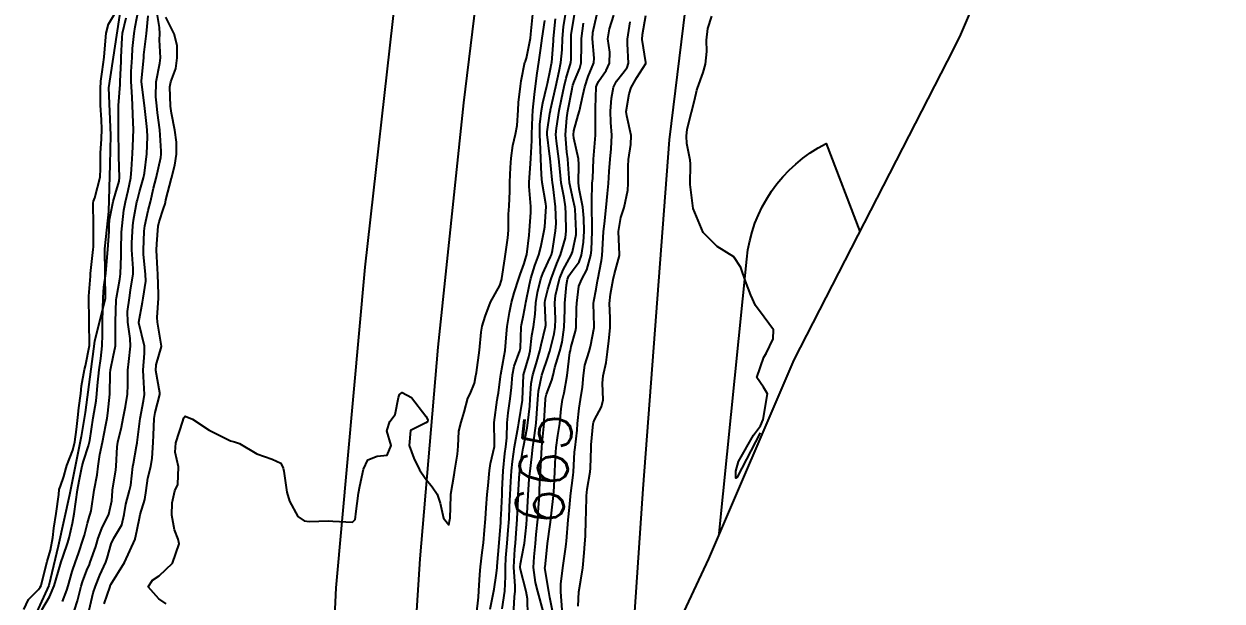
# Model space of a CAD drawing. Header units: metres. Extents: x 292545 to 299085, y 7450245 to 7463078.
# Drawn here: x 296695.6 to 296795.1, y 7460432.3 to 7460480.2 of the extents above; entities that cross this region are included whole.
import ezdxf
from ezdxf.enums import TextEntityAlignment as Align

# ---------------------------------------------------------------- set-up
doc = ezdxf.new("R2010")
doc.units = ezdxf.units.M
for name, color, linetype in [('Area', 45, 'Continuous'), ('Cotas', 45, 'Continuous'), ('Curvas de Nivel 1m', 11, 'Continuous'), ('Curvas de Nivel 5m', 15, 'Continuous'), ('Hidrografia', 140, 'Continuous'), ('Vias Primárias', 230, 'Continuous')]:
    doc.layers.add(name, color=color, linetype=linetype)
doc.styles.add('Style-STANDARD', font='STANDARD.shx')

msp = doc.modelspace()

# ---------------------------------------------------------------- linework, layer by layer
at = {"layer": 'Area'}
msp.add_polyline3d([(296795.051, 7460540.293, 667.606), (296792.699, 7460534.13, 667.397), (296789.693, 7460523.725, 667.708), (296787.516, 7460516.803, 667.858), (296786.149, 7460512.676, 674.937), (296782.933, 7460504.269, 674.076), (296779.706, 7460496.327, 672.25), (296779.618, 7460495.116, 672.289), (296778.92, 7460493.862, 672.145), (296776.569, 7460486.964, 669.346), (296773.323, 7460479.362, 669.965), (296772.763, 7460478.176, 669.993), (296759.502, 7460452.323, 676.024), (296752.391, 7460435.789, 668.765), (296748.695, 7460427.865, 668.776)], dxfattribs=at)
at = {"layer": 'Curvas de Nivel 1m', "flags": 128}
for points, elevation in [([(296695.554, 7460431.572), (296695.927, 7460432.397), (296696.768, 7460433.246), (296696.909, 7460433.42), (296696.973, 7460433.557), (296697.042, 7460433.822), (296697.476, 7460435.55), (296697.753, 7460436.497), (296697.963, 7460437.543), (296698.043, 7460438.323), (296698.241, 7460439.539), (296698.45, 7460441.127), (296698.49, 7460441.536), (296698.578, 7460441.823), (296698.879, 7460442.614), (296699.069, 7460443.35), (296699.124, 7460443.528), (296699.6, 7460444.829), (296699.784, 7460445.521), (296699.916, 7460446.527), (296700.016, 7460447.519), (296700.123, 7460448.34), (296700.27, 7460449.517), (296700.33, 7460450.156), (296700.593, 7460451.514), (296700.669, 7460451.83), (296701.003, 7460453.51), (296700.978, 7460455.511), (296700.979, 7460455.565), (296700.947, 7460457.511), (296700.952, 7460457.613), (296701.08, 7460459.29), (296701.093, 7460459.5), (296701.314, 7460461.507), (296701.331, 7460461.733), (296701.331, 7460463.507), (296701.312, 7460465.346), (296701.34, 7460465.507), (296701.433, 7460465.783), (296701.886, 7460467.499), (296701.918, 7460468.237), (296701.903, 7460469.499), (296702.002, 7460470.707), (296702.031, 7460471.498), (296701.998, 7460472.266), (296701.916, 7460473.5), (296701.899, 7460474.865), (296701.948, 7460475.5), (296702.055, 7460476.272), (296702.207, 7460477.496), (296702.308, 7460478.5), (296702.388, 7460479.489), (296702.569, 7460480.243), (296703.312, 7460481.48)], 653), ([(296697.052, 7460431.555), (296697.683, 7460432.622), (296698.075, 7460433.54), (296698.585, 7460435.328), (296698.646, 7460435.532), (296698.798, 7460435.995), (296699.195, 7460437.14), (296699.31, 7460437.525), (296699.595, 7460438.758), (296699.737, 7460439.521), (296699.861, 7460440.511), (296699.992, 7460441.519), (296700.129, 7460442.262), (296700.396, 7460443.515), (296700.505, 7460443.906), (296700.909, 7460445.167), (296701.007, 7460445.509), (296701.031, 7460445.625), (296701.303, 7460447.504), (296701.54, 7460448.915), (296701.606, 7460449.5), (296701.649, 7460450.179), (296701.8, 7460451.498), (296701.94, 7460452.443), (296702.049, 7460453.494), (296702.075, 7460454.437), (296702.09, 7460455.494), (296702.11, 7460456.561), (296702.129, 7460457.494), (296702.197, 7460458.362), (296702.346, 7460459.491), (296702.476, 7460460.869), (296702.525, 7460461.489), (296702.628, 7460462.997), (296702.64, 7460463.487), (296702.666, 7460463.951), (296702.966, 7460465.483), (296703.16, 7460466.148), (296703.463, 7460467.184), (296703.499, 7460467.477), (296703.439, 7460469.229), (296703.433, 7460469.478), (296703.398, 7460471.3), (296703.396, 7460471.478), (296703.41, 7460473.31), (296703.415, 7460473.478), (296703.544, 7460475.202), (296703.555, 7460475.477), (296703.622, 7460477.144), (296703.639, 7460477.477), (296703.697, 7460479.088), (296703.749, 7460479.476), (296704.052, 7460480.752)], 654), ([(296699.745, 7460431.52), (296699.991, 7460432.281), (296700.312, 7460433.515), (296700.419, 7460433.871), (296700.786, 7460434.834), (296700.986, 7460435.313), (296701.064, 7460435.507), (296701.511, 7460436.798), (296701.715, 7460437.501), (296702.021, 7460438.302), (296702.604, 7460439.484), (296702.854, 7460440.593), (296702.898, 7460441.445), (296702.902, 7460441.48), (296703.175, 7460443.19), (296703.205, 7460443.477), (296703.291, 7460445.094), (296703.348, 7460445.476), (296703.66, 7460446.738), (296703.799, 7460447.471), (296703.981, 7460448.436), (296704.166, 7460449.468), (296704.191, 7460450.248), (296704.182, 7460451.468), (296704.262, 7460452.196), (296704.409, 7460453.466), (296704.37, 7460454.109), (296704.178, 7460455.469), (296704.162, 7460456.349), (296704.307, 7460457.467), (296704.415, 7460458.114), (296704.625, 7460459.465), (296704.634, 7460459.918), (296704.524, 7460461.466), (296704.518, 7460462.057), (296704.602, 7460463.465), (296704.659, 7460463.936), (296704.939, 7460465.462), (296704.979, 7460465.637), (296705.161, 7460466.294), (296705.485, 7460467.455), (296705.566, 7460467.843), (296705.745, 7460469.452), (296705.814, 7460470.851), (296705.786, 7460471.452), (296705.736, 7460471.96), (296705.578, 7460473.455), (296705.308, 7460475.424), (296705.309, 7460475.459), (296705.313, 7460475.499), (296705.497, 7460477.457), (296705.513, 7460477.674), (296705.72, 7460479.454), (296705.876, 7460480.91)], 656), ([(296700.964, 7460431.508), (296701.308, 7460432.962), (296701.484, 7460433.503), (296701.863, 7460434.418), (296702.342, 7460435.495), (296702.462, 7460435.828), (296702.808, 7460437.035), (296703.023, 7460437.487), (296703.681, 7460438.62), (296703.886, 7460439.47), (296704.006, 7460440.314), (296704.328, 7460441.465), (296704.428, 7460441.906), (296704.604, 7460443.463), (296704.639, 7460443.719), (296704.91, 7460445.138), (296704.96, 7460445.412), (296704.967, 7460445.459), (296705.171, 7460447.217), (296705.207, 7460447.457), (296705.491, 7460448.918), (296705.56, 7460449.454), (296705.49, 7460450.943), (296705.465, 7460451.455), (296705.566, 7460452.885), (296705.566, 7460453.454), (296705.091, 7460455.401), (296705.091, 7460455.459), (296705.398, 7460457.108), (296705.459, 7460457.456), (296705.662, 7460458.867), (296705.659, 7460459.454), (296705.486, 7460461.069), (296705.47, 7460461.456), (296705.546, 7460463.028), (296705.598, 7460463.455), (296705.869, 7460464.726), (296706.05, 7460465.451), (296706.32, 7460466.598), (296706.524, 7460467.44), (296706.909, 7460469.153), (296706.95, 7460469.434), (296706.955, 7460469.676), (296706.824, 7460471.436), (296706.655, 7460472.856), (296706.58, 7460473.44), (296706.503, 7460474.193), (296706.535, 7460475.441), (296706.832, 7460476.98), (296706.881, 7460477.436), (296706.797, 7460478.927), (296706.824, 7460479.437), (296706.803, 7460479.956), (296706.553, 7460481.442)], 657), ([(296702.21, 7460432.036), (296702.702, 7460433.491), (296702.722, 7460433.542), (296702.774, 7460433.636), (296703.89, 7460435.474), (296704.782, 7460437.43), (296704.796, 7460437.46), (296704.814, 7460437.557), (296705.136, 7460439.16), (296705.211, 7460439.456), (296705.581, 7460440.728), (296705.697, 7460441.452), (296705.834, 7460442.495), (296706.09, 7460443.448), (296706.21, 7460444.137), (296706.282, 7460445.446), (296706.304, 7460446.061), (296706.371, 7460447.446), (296706.447, 7460447.939), (296706.833, 7460449.441), (296706.834, 7460449.571), (296706.502, 7460451.445), (296706.521, 7460451.911), (296706.983, 7460453.44), (296706.987, 7460453.456), (296706.638, 7460455.444), (296706.628, 7460455.853), (296706.728, 7460457.443), (296706.738, 7460457.763), (296706.675, 7460459.444), (296706.646, 7460459.886), (296706.567, 7460461.445), (296706.578, 7460461.975), (296706.703, 7460463.444), (296706.771, 7460463.8), (296707.145, 7460464.917), (296707.292, 7460465.296), (296707.318, 7460465.438), (296707.348, 7460465.63), (296707.794, 7460467.424), (296708.084, 7460468.521), (296708.222, 7460469.42), (296708.209, 7460470.419), (296708.079, 7460471.421), (296707.819, 7460472.843), (296707.735, 7460473.425), (296707.664, 7460475.029), (296707.739, 7460475.425), (296708.153, 7460476.553), (296708.288, 7460477.42), (296708.267, 7460478.456), (296708.034, 7460479.423), (296707.334, 7460480.811)], 658), ([(296707.375, 7460432.054), (296706.758, 7460432.465), (296705.877, 7460433.449), (296706.221, 7460434.003), (296706.782, 7460434.38), (296707.893, 7460435.424), (296708.431, 7460437.037), (296708.354, 7460437.417), (296708.058, 7460438.188), (296707.825, 7460439.425), (296707.862, 7460440.434), (296708.07, 7460441.422), (296708.336, 7460441.953), (296708.38, 7460443.418), (296708.124, 7460444.641), (296708.168, 7460445.421), (296708.74, 7460447.222), (296708.803, 7460447.412), (296708.838, 7460447.507), (296708.937, 7460447.65), (296709.541, 7460447.404), (296710.924, 7460446.474), (296712.696, 7460445.591), (296712.915, 7460445.53), (296713.052, 7460445.506), (296713.458, 7460445.362), (296714.9, 7460444.507), (296716.159, 7460444.062), (296716.889, 7460443.724), (296717.073, 7460443.318), (296717.131, 7460443.067), (296717.393, 7460441.315), (296717.597, 7460440.572), (296718.312, 7460439.305), (296718.838, 7460438.947), (296719.235, 7460438.896), (296720.838, 7460438.942), (296721.195, 7460438.909), (296722.836, 7460438.817), (296723.048, 7460439.039), (296723.099, 7460439.246), (296723.126, 7460439.526), (296723.334, 7460441.243), (296723.437, 7460441.81), (296723.74, 7460443.237), (296724.115, 7460444.011), (296724.899, 7460444.303), (296725.726, 7460444.387), (296726.05, 7460445.209), (296725.703, 7460446.435), (296725.933, 7460447.21), (296726.371, 7460447.776), (296726.66, 7460449.203), (296726.731, 7460449.437), (296726.967, 7460449.599), (296727.749, 7460449.192), (296728.94, 7460447.643), (296729.085, 7460447.328), (296729.067, 7460447.178), (296728.932, 7460447.083), (296727.657, 7460446.462), (296727.539, 7460445.194), (296727.93, 7460444.158), (296728.415, 7460443.185), (296728.876, 7460442.491), (296729.461, 7460441.763), (296729.867, 7460441.165), (296730.105, 7460440.411), (296730.39, 7460439.157), (296730.835, 7460438.608), (296730.935, 7460439.056), (296730.937, 7460439.149), (296731, 7460441.01), (296731.014, 7460441.148), (296731.273, 7460442.752), (296731.34, 7460443.145), (296731.558, 7460444.489), (296731.612, 7460445.143), (296731.674, 7460446.394), (296731.849, 7460447.141), (296732.099, 7460447.981), (296732.429, 7460449.135), (296732.601, 7460449.491), (296732.972, 7460450.383), (296733.077, 7460451.033), (296733.099, 7460451.128), (296733.134, 7460451.278), (296733.373, 7460453.124), (296733.513, 7460454.636), (296733.608, 7460455.121), (296733.855, 7460455.932), (296734.294, 7460457.111), (296735.067, 7460458.494), (296735.223, 7460458.947), (296735.251, 7460459.098), (296735.484, 7460460.71), (296735.55, 7460461.096), (296735.741, 7460462.469), (296735.786, 7460463.093), (296735.806, 7460464.424), (296735.839, 7460465.093), (296735.904, 7460466.351), (296735.901, 7460467.093), (296735.953, 7460468.324), (296736.027, 7460469.092), (296736.16, 7460470.139), (296736.385, 7460471.088), (296736.523, 7460471.794), (296736.598, 7460473.086), (296736.623, 7460473.713), (296736.779, 7460475.085), (296736.846, 7460475.507), (296737.158, 7460477.081), (296737.211, 7460477.164), (296737.296, 7460477.391), (296737.607, 7460479.076), (296737.649, 7460479.408), (296737.805, 7460481.073)], 659), ([(296734.264, 7460431.598), (296734.586, 7460433.112), (296734.614, 7460433.262), (296734.782, 7460434.397), (296734.855, 7460435.046), (296734.856, 7460435.109), (296734.859, 7460435.174), (296735.017, 7460437.107), (296735.146, 7460438.798), (296735.166, 7460439.105), (296735.183, 7460439.442), (296735.258, 7460441.104), (296735.275, 7460441.512), (296735.363, 7460443.103), (296735.48, 7460444.526), (296735.566, 7460445.1), (296735.652, 7460445.831), (296735.691, 7460447.099), (296735.767, 7460447.924), (296735.939, 7460449.09), (296736.039, 7460450.017), (296736.132, 7460451.089), (296736.274, 7460451.803), (296736.746, 7460453.083), (296736.791, 7460453.297), (296736.854, 7460455.082), (296736.875, 7460455.242), (296737.042, 7460456.037), (296737.199, 7460456.931), (296737.224, 7460457.078), (296737.549, 7460458.595), (296737.662, 7460459.074), (296737.989, 7460460.172), (296738.312, 7460461.068), (296738.481, 7460461.694), (296738.759, 7460463.064), (296738.804, 7460463.386), (296738.925, 7460465.062), (296738.905, 7460465.304), (296738.596, 7460467.066), (296738.535, 7460467.711), (296738.486, 7460469.067), (296738.457, 7460469.815), (296738.391, 7460471.068), (296738.406, 7460471.894), (296738.535, 7460473.067), (296738.638, 7460473.677), (296738.985, 7460475.063), (296739.04, 7460475.289), (296739.285, 7460476.519), (296739.371, 7460476.97), (296739.379, 7460477.049), (296739.519, 7460478.84), (296739.538, 7460479.048), (296739.704, 7460480.672)], 661), ([(296735.272, 7460431.626), (296735.477, 7460433.099), (296735.558, 7460434.322), (296735.545, 7460435.099), (296735.577, 7460435.874), (296735.69, 7460437.097), (296735.773, 7460438.152), (296735.838, 7460439.095), (296735.885, 7460440.126), (296735.929, 7460441.094), (296735.989, 7460442.209), (296736.041, 7460443.093), (296736.114, 7460443.872), (296736.305, 7460445.089), (296736.604, 7460446.759), (296736.654, 7460447.084), (296736.952, 7460448.983), (296736.964, 7460449.069), (296737.036, 7460451.025), (296737.045, 7460451.079), (296737.492, 7460452.581), (296737.595, 7460453.074), (296737.737, 7460454.358), (296737.857, 7460455.072), (296738, 7460456.114), (296738.061, 7460457.07), (296738.196, 7460457.934), (296738.486, 7460459.066), (296738.637, 7460459.507), (296739.094, 7460460.475), (296739.282, 7460460.875), (296739.356, 7460461.056), (296739.454, 7460461.403), (296739.705, 7460463.051), (296739.741, 7460463.663), (296739.707, 7460465.052), (296739.502, 7460466.721), (296739.448, 7460467.056), (296739.416, 7460467.297), (296739.247, 7460469.059), (296739.199, 7460469.438), (296739.003, 7460471.062), (296739.004, 7460471.283), (296739.24, 7460472.79), (296739.286, 7460473.059), (296739.295, 7460473.111), (296739.722, 7460475.053), (296739.991, 7460476.334), (296740.134, 7460477.042), (296740.245, 7460478.099), (296740.28, 7460479.04), (296740.36, 7460480.002), (296740.526, 7460481.038)], 662), ([(296736.212, 7460431.088), (296736.292, 7460432.621), (296736.342, 7460433.086), (296736.338, 7460433.518), (296736.236, 7460435.088), (296736.311, 7460436.59), (296736.362, 7460437.087), (296736.396, 7460437.509), (296736.507, 7460439.085), (296736.584, 7460440.808), (296736.597, 7460441.084), (296736.712, 7460442.913), (296736.721, 7460443.082), (296736.737, 7460443.23), (296736.901, 7460444.31), (296737.012, 7460444.979), (296737.027, 7460445.079), (296737.341, 7460446.664), (296737.404, 7460447.075), (296737.553, 7460448.468), (296737.593, 7460449.074), (296737.686, 7460450.359), (296737.813, 7460451.072), (296738.08, 7460451.981), (296738.389, 7460453.066), (296738.502, 7460453.573), (296738.875, 7460455.062), (296738.89, 7460455.205), (296738.812, 7460457.062), (296738.837, 7460457.281), (296739.064, 7460458.159), (296739.324, 7460459.056), (296739.818, 7460460.323), (296740.121, 7460461.045), (296740.535, 7460462.456), (296740.594, 7460463.038), (296740.556, 7460464.457), (296740.522, 7460465.039), (296740.413, 7460465.783), (296740.169, 7460467.045), (296740.076, 7460467.941), (296739.977, 7460469.048), (296739.772, 7460470.495), (296739.728, 7460471.052), (296739.767, 7460471.591), (296740.012, 7460473.048), (296740.195, 7460473.989), (296740.416, 7460475.043), (296740.58, 7460475.73), (296740.958, 7460477.033), (296741, 7460477.328), (296740.988, 7460479.033), (296741.011, 7460479.338), (296741.261, 7460481.031)], 663), ([(296739.527, 7460431.052), (296739.238, 7460432.576), (296739.156, 7460433.056), (296738.824, 7460435.028), (296738.821, 7460435.06), (296738.827, 7460435.093), (296739.041, 7460437.057), (296739.266, 7460438.624), (296739.319, 7460439.053), (296739.366, 7460439.57), (296739.52, 7460441.05), (296739.586, 7460441.765), (296739.65, 7460443.048), (296739.699, 7460444.25), (296739.761, 7460445.047), (296739.902, 7460446.025), (296740.047, 7460447.043), (296740.16, 7460448.257), (296740.288, 7460449.04), (296740.411, 7460449.588), (296740.658, 7460451.035), (296740.898, 7460452.927), (296740.925, 7460453.031), (296740.939, 7460453.096), (296741.009, 7460453.441), (296741.348, 7460454.707), (296741.4, 7460455.026), (296741.45, 7460456.625), (296741.473, 7460457.026), (296741.642, 7460458.449), (296741.882, 7460459.022), (296742.301, 7460459.801), (296742.628, 7460461.015), (296742.673, 7460461.449), (296742.736, 7460463.014), (296742.743, 7460463.398), (296742.716, 7460465.014), (296742.704, 7460465.46), (296742.754, 7460467.014), (296742.787, 7460467.404), (296742.862, 7460469.013), (296742.873, 7460469.339), (296743.011, 7460471.012), (296743.022, 7460471.215), (296743.008, 7460473.012), (296743.013, 7460473.244), (296743.08, 7460475.012), (296743.118, 7460475.158), (296743.27, 7460475.456), (296743.892, 7460476.392), (296744.195, 7460476.996), (296744.202, 7460477.896), (296744.039, 7460478.999), (296744.172, 7460479.848), (296744.539, 7460480.992)], 666), ([(296741.566, 7460431.843), (296741.63, 7460433.027), (296741.795, 7460434.007), (296741.955, 7460435.023), (296742.066, 7460436.282), (296742.135, 7460437.017), (296742.177, 7460437.662), (296742.215, 7460439.016), (296742.231, 7460439.634), (296742.268, 7460441.016), (296742.322, 7460441.562), (296742.564, 7460443.013), (296742.594, 7460443.306), (296742.654, 7460445.013), (296742.671, 7460445.257), (296742.827, 7460447.011), (296742.843, 7460447.102), (296742.936, 7460447.35), (296743.529, 7460448.422), (296743.645, 7460449.003), (296743.601, 7460450.376), (296743.658, 7460451.003), (296743.904, 7460452.091), (296744.024, 7460453), (296744.122, 7460453.893), (296744.244, 7460454.998), (296744.236, 7460455.803), (296744.191, 7460456.999), (296744.263, 7460457.796), (296744.484, 7460458.996), (296744.593, 7460459.482), (296745.01, 7460460.991), (296745.018, 7460461.077), (296744.942, 7460462.992), (296745.135, 7460464.16), (296745.403, 7460464.977), (296745.704, 7460466.436), (296745.726, 7460466.974), (296745.735, 7460468.427), (296745.769, 7460468.974), (296745.964, 7460470.221), (296745.979, 7460470.972), (296745.615, 7460472.6), (296745.579, 7460472.977), (296745.801, 7460474.431), (296745.983, 7460474.973), (296746.46, 7460475.783), (296747.197, 7460476.961), (296747.211, 7460477.043), (296746.901, 7460478.964), (296746.912, 7460479.369), (296747.185, 7460480.961)], 668), ([(296756.693, 7460446.25), (296754.782, 7460442.58), (296754.686, 7460442.487), (296754.682, 7460442.673), (296754.672, 7460442.872), (296754.676, 7460443.083), (296754.898, 7460443.873), (296756.136, 7460446.062), (296756.72, 7460446.843), (296756.938, 7460447.372), (296757.295, 7460449.503), (296756.971, 7460450.066), (296756.414, 7460450.849), (296757, 7460452.535), (296757.181, 7460452.838), (296757.785, 7460454.063), (296757.807, 7460454.832), (296757.038, 7460455.879), (296756.319, 7460456.851), (296755.918, 7460457.713), (296755.474, 7460458.864), (296755.09, 7460459.995), (296754.495, 7460460.876), (296753.112, 7460461.76), (296751.958, 7460462.902), (296751.143, 7460464.91), (296750.873, 7460466.914), (296750.904, 7460468.628), (296750.885, 7460468.915), (296750.598, 7460470.311), (296750.574, 7460470.92), (296750.644, 7460471.496), (296751.001, 7460472.914), (296751.253, 7460473.883), (296751.44, 7460474.73), (296751.489, 7460474.908), (296751.961, 7460476.224), (296752.166, 7460476.901), (296752.256, 7460477.947), (296752.248, 7460478.901), (296752.357, 7460479.865), (296752.674, 7460480.897)], 669), ([(296737.391, 7460431.074), (296737.371, 7460432.459), (296737.257, 7460433.075), (296736.79, 7460434.884), (296736.771, 7460435.08), (296736.796, 7460435.361), (296737.08, 7460436.808), (296737.117, 7460437.077), (296737.283, 7460438.629), (296737.319, 7460439.075), (296737.392, 7460440.54), (296737.423, 7460441.074), (296737.52, 7460442.43), (296737.58, 7460443.073), (296737.719, 7460444.254), (296737.819, 7460445.071), (296737.952, 7460446.04), (296738.079, 7460447.069), (296738.151, 7460447.858), (296738.226, 7460449.067), (296738.296, 7460449.734), (296738.565, 7460451.064), (296738.662, 7460451.388), (296738.996, 7460452.353), (296739.224, 7460453.057), (296739.587, 7460454.489), (296739.67, 7460455.05), (296739.683, 7460455.694), (296739.638, 7460457.051), (296739.693, 7460457.684), (296740.02, 7460459.046), (296740.325, 7460459.801), (296741.001, 7460461.032), (296741.106, 7460461.299), (296741.403, 7460462.744), (296741.42, 7460463.027), (296741.323, 7460464.846), (296741.297, 7460465.028), (296741.152, 7460465.616), (296740.866, 7460467.035), (296740.758, 7460468.605), (296740.727, 7460469.037), (296740.649, 7460469.591), (296740.532, 7460471.04), (296740.628, 7460472.43), (296740.731, 7460473.038), (296741.073, 7460474.845), (296741.111, 7460475.032), (296741.141, 7460475.155), (296741.27, 7460475.523), (296741.727, 7460476.585), (296741.842, 7460477.025), (296741.85, 7460478.482), (296741.854, 7460479.025), (296742.032, 7460480.317)], 664), ([(296740.238, 7460431.555), (296740.136, 7460433.046), (296740.135, 7460433.684), (296740.304, 7460435.045), (296740.549, 7460436.773), (296740.581, 7460437.033), (296740.603, 7460437.246), (296740.762, 7460439.031), (296740.853, 7460440.036), (296740.939, 7460440.952), (296740.947, 7460441.029), (296741.166, 7460442.741), (296741.197, 7460443.027), (296741.288, 7460444.645), (296741.319, 7460445.026), (296741.484, 7460446.468), (296741.531, 7460447.024), (296741.65, 7460448.318), (296741.779, 7460449.022), (296741.941, 7460450.047), (296742.011, 7460451.02), (296742.139, 7460451.871), (296742.485, 7460453.015), (296742.598, 7460453.425), (296742.903, 7460455.011), (296742.912, 7460455.133), (296742.855, 7460457.012), (296742.872, 7460457.194), (296743.065, 7460458.2), (296743.191, 7460458.889), (296743.214, 7460459.009), (296743.518, 7460460.585), (296743.584, 7460461.005), (296743.667, 7460462.455), (296743.692, 7460463.004), (296743.753, 7460463.625), (296743.899, 7460464.999), (296744.015, 7460466.142), (296744.095, 7460466.996), (296744.158, 7460467.971), (296744.237, 7460468.994), (296744.328, 7460469.871), (296744.374, 7460470.993), (296744.285, 7460472.046), (296744.259, 7460472.995), (296744.353, 7460474.092), (296744.504, 7460474.991), (296744.76, 7460475.498), (296745.28, 7460476.149), (296745.647, 7460476.617), (296745.772, 7460476.975), (296745.677, 7460478.608), (296745.677, 7460478.976), (296745.891, 7460480.411)], 667)]:
    msp.add_lwpolyline(points, dxfattribs=dict(at, elevation=elevation))
at = {"layer": 'Curvas de Nivel 5m', "flags": 128}
for points, elevation in [([(296698.754, 7460432.243), (296699.122, 7460433.173), (296699.231, 7460433.525), (296699.567, 7460434.74), (296699.837, 7460435.52), (296700.09, 7460436.227), (296700.512, 7460437.513), (296700.579, 7460437.75), (296700.832, 7460438.754), (296701.007, 7460439.342), (296701.063, 7460439.507), (296701.122, 7460439.782), (296701.387, 7460441.502), (296701.62, 7460442.76), (296701.727, 7460443.497), (296701.857, 7460444.45), (296702.074, 7460445.493), (296702.366, 7460446.928), (296702.46, 7460447.487), (296702.523, 7460447.903), (296702.678, 7460449.484), (296702.717, 7460451.221), (296702.744, 7460451.484), (296702.995, 7460452.723), (296703.141, 7460453.339), (296703.161, 7460453.478), (296703.163, 7460455.346), (296703.166, 7460455.479), (296703.218, 7460457.312), (296703.238, 7460457.478), (296703.508, 7460459.044), (296703.563, 7460459.475), (296703.613, 7460460.959), (296703.615, 7460461.475), (296703.663, 7460462.929), (296703.703, 7460463.474), (296703.855, 7460464.76), (296703.987, 7460465.472), (296704.221, 7460466.411), (296704.433, 7460467.467), (296704.496, 7460468.15), (296704.572, 7460469.466), (296704.601, 7460470.067), (296704.64, 7460471.466), (296704.637, 7460472.058), (296704.579, 7460473.467), (296704.549, 7460474.172), (296704.465, 7460475.468), (296704.462, 7460476.287), (296704.532, 7460477.468), (296704.573, 7460478.195), (296704.698, 7460479.466), (296704.791, 7460479.995), (296705.076, 7460481.463)], 655), ([(296738.744, 7460431.129), (296738.217, 7460433.065), (296738.033, 7460433.809), (296737.872, 7460435.069), (296737.916, 7460435.955), (296738.028, 7460437.068), (296738.095, 7460437.796), (296738.223, 7460439.066), (296738.263, 7460439.652), (296738.356, 7460441.065), (296738.381, 7460441.552), (296738.446, 7460443.064), (296738.47, 7460443.484), (296738.559, 7460445.064), (296738.586, 7460445.393), (296738.746, 7460447.062), (296738.759, 7460447.237), (296738.861, 7460449.061), (296738.873, 7460449.142), (296738.959, 7460449.466), (296739.397, 7460450.633), (296739.494, 7460451.052), (296739.637, 7460451.698), (296740.06, 7460453.044), (296740.255, 7460453.801), (296740.416, 7460455.039), (296740.468, 7460456.46), (296740.478, 7460457.039), (296740.6, 7460458.569), (296740.7, 7460459.036), (296740.807, 7460459.304), (296741.083, 7460459.703), (296741.656, 7460460.463), (296741.851, 7460461.023), (296742.021, 7460462.114), (296742.069, 7460463.021), (296742.046, 7460464.109), (296741.957, 7460465.022), (296741.657, 7460466.534), (296741.598, 7460467.026), (296741.643, 7460468.571), (296741.603, 7460469.026), (296741.219, 7460470.745), (296741.191, 7460471.03), (296741.226, 7460471.356), (296741.592, 7460472.674), (296741.681, 7460473.026), (296741.975, 7460474.304), (296742.136, 7460475.021), (296742.423, 7460475.871), (296742.878, 7460477.014), (296742.912, 7460477.398), (296742.756, 7460479.016), (296742.795, 7460479.538), (296743.129, 7460481.012)], 665), ([(296733.147, 7460431.126), (296733.291, 7460432.592), (296733.34, 7460433.124), (296733.415, 7460434.492), (296733.47, 7460435.123), (296733.617, 7460436.309), (296733.707, 7460437.121), (296733.794, 7460438.155), (296733.879, 7460439.12), (296733.947, 7460440.024), (296734.03, 7460441.118), (296734.1, 7460441.888), (296734.218, 7460443.117), (296734.306, 7460443.702), (296734.631, 7460445.113), (296734.642, 7460445.387), (296734.603, 7460447.113), (296734.859, 7460449.009), (296734.873, 7460449.101), (296734.885, 7460449.17), (296734.96, 7460449.584), (296735.141, 7460450.938), (296735.161, 7460451.098), (296735.433, 7460452.661), (296735.508, 7460453.095), (296735.625, 7460454.493), (296735.674, 7460455.094), (296735.869, 7460456.267), (296736.046, 7460457.09), (296736.26, 7460457.889), (296736.638, 7460459.084), (296736.753, 7460459.408), (296737.092, 7460460.333), (296737.274, 7460460.905), (296737.309, 7460461.078), (296737.504, 7460462.691), (296737.543, 7460463.076), (296737.648, 7460464.565), (296737.651, 7460465.075), (296737.522, 7460466.722), (296737.511, 7460467.077), (296737.607, 7460468.658), (296737.635, 7460469.076), (296737.736, 7460470.554), (296737.744, 7460471.075), (296737.781, 7460472.531), (296737.817, 7460473.074), (296737.945, 7460474.384), (296738.037, 7460475.072), (296738.181, 7460476.17), (296738.306, 7460477.065), (296738.474, 7460478.232), (296738.597, 7460479.061), (296738.803, 7460480.534)], 660)]:
    msp.add_lwpolyline(points, dxfattribs=dict(at, elevation=elevation))
at = {"layer": 'Hidrografia'}
msp.add_lwpolyline([(296703.64, 7460481.866), (296702.58, 7460474.939), (296702.747, 7460470.995), (296702.691, 7460468.551), (296702.58, 7460464.662), (296702.246, 7460461.551), (296702.302, 7460457.384), (296701.412, 7460453.884), (296700.626, 7460447.942), (296700.293, 7460445.942), (296699.347, 7460441.109), (296698.402, 7460436.831), (296697.623, 7460433.553), (296695.676, 7460429.331)], dxfattribs=at)
at = {"layer": 'Vias Primárias'}
msp.add_lwpolyline([(296764.792, 7460676.031), (296761.357, 7460651.224), (296757.881, 7460633.009), (296752.803, 7460609.192), (296746.884, 7460584.758), (296742.187, 7460564.217), (296737.834, 7460545.091), (296733.368, 7460524.74), (296729.054, 7460502.551), (296726.382, 7460482.435), (296723.862, 7460460.029), (296721.457, 7460433.373), (296720.389, 7460410.779), (296720.077, 7460385.987), (296719.662, 7460342.468), (296719.49, 7460324.559), (296719.442, 7460312.999), (296719.394, 7460297.904)], dxfattribs=at)
at = {"layer": 'Vias Primárias', "elevation": 660.085}
msp.add_lwpolyline([(296727.589, 7460422.401), (296728.465, 7460435.795), (296729.94, 7460453.372), (296732.09, 7460473.697), (296734.521, 7460493.703), (296737.747, 7460512.156), (296740.059, 7460523.711), (296743.806, 7460540.772), (296747.472, 7460556.484), (296751.856, 7460576.485), (296755.915, 7460593.171), (296760.585, 7460608.248), (296767.96, 7460631.735), (296772.008, 7460644.405), (296771.781, 7460635.441), (296770.4, 7460614.552), (296768.281, 7460592.96), (296761.662, 7460553.037), (296756.498, 7460528.002), (296753.121, 7460503.239), (296749.147, 7460470.602), (296746.96, 7460441.591), (296745.408, 7460418.716)], dxfattribs=at)
at = {"layer": 'Vias Primárias', "elevation": 669.685}
msp.add_lwpolyline([(296753.293, 7460437.886), (296755.578, 7460460.698, -0.25636), (296762.177, 7460470.308), (296764.978, 7460462.998)], format="xyb", dxfattribs=at)

# ---------------------------------------------------------------- texts
at = {"layer": 'Cotas', "style": 'Style-STANDARD'}
msp.add_text('665', height=4, rotation=84.08745, dxfattribs=at).set_placement((296738.707, 7460443.277, 665), align=Align.MIDDLE_CENTER)

doc.saveas('drawing.dxf')
